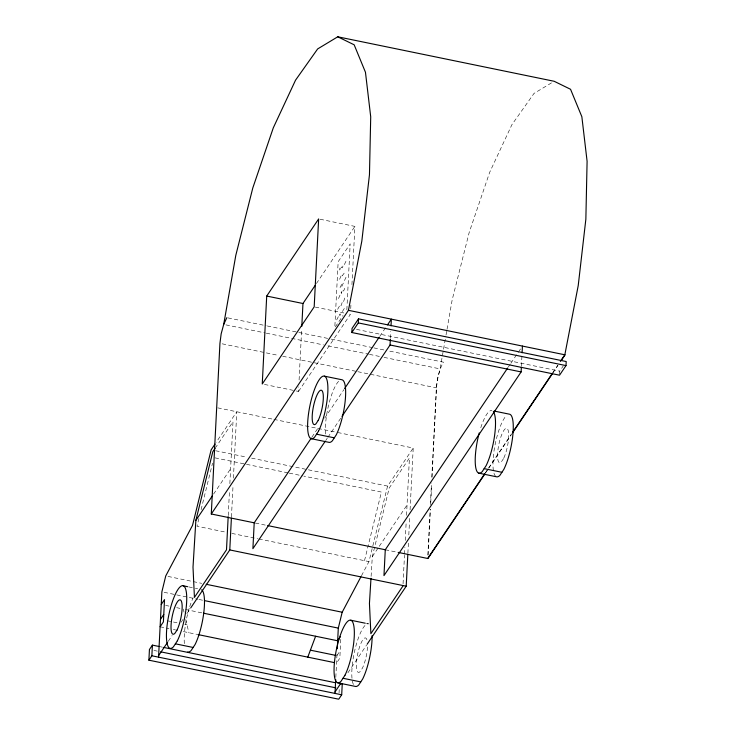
<?xml version="1.0" encoding="UTF-8"?>
<svg xmlns="http://www.w3.org/2000/svg" width="736" height="736" viewBox="0 0 736 736"><rect width="100%" height="100%" fill="white"/><g stroke="black" fill="none" stroke-linecap="round" stroke-linejoin="round"><path stroke-width="0.55" stroke-dasharray="3.68 2.76" d="M228.234 515.568L229.503 490.47M229.853 483.626L232.99 421.765L215.942 447.074M231.444 516.985L233.073 484.96M233.422 478.096L236.78 411.764L216.274 442.216M296.314 390.982L298.512 391.432L298.742 386.869M299.092 380.015L301.696 328.633M346.84 309.828L350.18 243.883L338.146 261.758L334.797 327.695L343.031 315.468M350.732 308.605L350.906 305.182M351.946 284.63L354.89 226.394L319.737 219.172M335.818 677.286L337.033 653.338M340.777 639.317L339.83 658.168L336.536 663.053M339.057 692.806L339.222 689.604M390.402 338.247L390.742 331.504M403.052 583.768L404.496 555.248M404.552 554.107L404.901 547.262M405.242 540.426L406.171 522.174M406.52 515.329L409.418 458.022L389.215 488.023L372.306 556.646L370.981 578.321M407.882 553.251L408.517 540.666M408.811 534.952L409.731 516.654M410.081 509.79L413.209 448.031L336.794 432.317M427.855 555.036L430.174 509.229M430.404 504.648L431.397 485.18M431.802 477.167L436.328 387.844L437.561 378.304L440.1 368.892L445.841 336.067M428.094 555.091L430.422 509.284M430.762 502.412L431.756 482.945M432.041 477.213L436.568 387.89A19.32 4.848 -78.4 0 1 443.495 362.195L388.498 350.888M521.41 366.307L522.036 353.952M559.581 374.192L559.737 371.146L563.27 365.902M446.044 334.935L446.835 330.4M447.028 329.268L452.18 299.837L469.2 232.41L489.688 172.307L511.934 124.623L534.042 93.398L552.239 82.432M198.913 518.503L197 526.249L226.228 532.257M201.094 509.652L212.548 463.165M364.504 560.676L381.414 492.062L303.848 476.118M361.468 575.773L368.966 561.596L387.578 486.091L413.209 448.031M344.761 298.034L343.62 301.429L342.7 300.812L341.302 305.164L340.75 305.964L340.648 305.146L339.995 305.118L337.603 309.359M339.278 270.048L340.041 267.932L340.464 269.643L341.329 266.975L342.314 267.858L343.684 264.031L344.476 264.426L346.306 260.507M346.012 277.242L341.854 286.286L341.909 283.875L339.057 289.625M338.523 298.549L341.504 291.677L341.265 293.379L342.801 290.545L342.921 291.162L343.924 290.288L345.442 286.488M339.6 279.312L341.67 274.473L342.185 275.862L345.193 271.786M336.692 319.921L339.673 314.097L339.811 315.643L344.522 308.117M316.425 283.516L354.89 226.394M213.55 494.114L230.607 468.795M298.512 391.432L350.437 314.318L348.238 313.867M168.259 641.304L172.104 635.591M181.074 622.27L182.997 619.418M186.843 613.704L190.044 608.948M311.898 437.156L318.302 427.644M324.714 418.122L343.942 389.574M379.831 336.278L385.6 327.704M325.965 440.165L327.244 438.26M327.888 437.313L340.704 418.269M372.306 556.646L378.617 547.262M379.252 546.324L407.036 505.062M508.337 367.025L510.26 364.164M510.904 363.216L518.586 351.79M519.23 350.842L520.508 348.938M336.913 655.62L340.207 650.734M347.898 672.805L366.482 645.205M485.364 472.816L487.922 469.007M488.566 468.059L511.64 433.789M552.653 372.876L557.787 365.268M485.604 472.862L488.17 469.062M488.814 468.105L511.244 434.792M552.902 372.931L558.026 365.314M315.284 307.096L343.85 312.966M356.528 329.378L559.737 371.146M227.985 317.897L266.147 325.744M267.269 325.974L330.124 338.891M331.246 339.121L372.784 347.659M373.906 347.889L384.008 349.968M225.952 324.88L265.19 332.948M266.312 333.178L323.49 344.926M327.98 345.846L368.34 354.145M369.463 354.375L379.555 356.454M384.036 357.374L440.1 368.892M222.18 343.822L278.236 355.35M282.725 356.27L356.721 371.478M357.843 371.708L436.568 387.89M264.454 384.431L295.219 390.761M217.792 407.864L272.743 419.152M273.866 419.382L335.671 432.087M215.639 450.754L247.103 457.222M251.602 458.142L387.578 486.091M215.041 457.866L245.392 464.103M246.514 464.333L288.107 472.88M289.23 473.119L302.726 475.888M255.337 523.048L266.533 525.348M385.278 549.755L397.09 552.184M231.849 533.416L257.701 538.724M258.833 538.954L368.966 561.596M167.992 576.426L201.701 583.354M188.747 586.923L194.304 588.064M195.408 588.294L197.625 588.745M366.353 623.429L368.57 623.88A31.97 8.022 -78.4 0 0 354.577 651.286A31.97 8.022 -78.4 0 0 354.614 686.035M164.119 592.314L197.837 599.242M198.959 599.472L203.449 600.401M165.646 605.415L168.949 606.096M176.668 607.678L179.98 608.359M185.527 609.5L202.354 612.959M167.109 620.724L177.054 622.766M184.791 624.358L186.999 624.809M160.108 626.787L168.949 628.608M173.374 629.51L175.582 629.97M183.328 631.562L196.714 634.312M160.227 646.723L162.472 647.183M153.934 650.44L157.302 651.13M183.282 609.04L184.028 612.196M185.766 619.556L188.858 632.693M366.933 639.777A17.554 4.407 -78.4 0 0 357.714 653.862A17.554 4.407 -78.4 0 0 360.217 671.508L362.379 668.205A17.554 4.407 -78.4 0 0 367.531 644.782M495.788 476.404A31.97 8.022 -78.4 0 1 494.518 447.801A31.97 8.022 -78.4 0 1 506.285 415.73M480.774 427.736A31.97 8.022 -78.4 0 1 491.979 410.596M184.359 643.66A31.97 8.022 -78.4 0 1 189.437 607.559M189.75 606.565A31.97 8.022 -78.4 0 1 193.182 597.733M325.524 434.028A31.97 8.022 -78.4 0 1 338.67 381.276M503.544 458.565L501.382 461.868A17.554 4.407 -78.4 0 1 498.888 444.222A17.554 4.407 -78.4 0 1 508.098 430.146A17.554 4.407 -78.4 0 1 503.544 458.565"/><path stroke-width="1.1" d="M340.004 683.67L342.24 684.13L341.697 694.793L338.735 699.2L148.902 660.183L149.436 649.52L152.407 645.113L159.105 646.493M148.902 660.183L151.864 655.776L152.407 645.113M158.562 657.156L161.874 591.854L165.738 575.966L192.538 525.329L211.149 449.825L214.995 444.121M311.254 438.113L254.214 522.818L211.287 513.995L219.935 343.362L221.168 333.822L223.707 324.42L235.796 255.364L252.807 187.928L273.304 127.825L295.55 80.15L317.658 48.926L337.76 36.8L554.153 81.273L570.547 89.277L581.854 116.72L587.098 161.294L585.856 219.218L578.22 285.596L564.834 354.798L560.344 361.459M228.178 516.709L226.504 549.783L194.433 597.402L193.007 567.171L195.868 520.38L212.787 451.766L215.308 448.012M190.688 607.991L229.779 549.939L231.389 518.126M254.214 522.818L252.899 548.66L325.321 441.112M266.708 296.056L262.255 383.98L314.189 306.866L318.642 218.942L266.708 296.056L302.965 303.508L315.146 285.421M301.806 326.352L302.965 303.508M351.836 332.516L352.038 328.449L358.506 318.844L566.205 361.532L566.002 365.599L559.535 375.204L351.836 332.516L358.303 322.911L358.506 318.844M335 693.422L335.708 679.475M337.263 648.766L338.302 628.112L342.176 612.232L360.925 576.785M341.992 416.374L390.062 344.991L390.338 339.37M391.028 325.882L391.368 319.139L387.522 324.852M507.693 367.972L385.278 549.755L383.971 575.607L521.125 371.928L521.355 367.43M367.117 644.258L406.208 586.206L407.827 554.392M522.091 352.829L522.431 346.086M370.981 578.321L369.444 603.428L370.87 633.668L402.932 586.049M211.287 513.995L348.441 310.316L361.827 241.114L369.463 174.745L370.714 116.822L365.461 72.248L354.163 44.804L337.76 36.8M307.786 657.138L315.615 636.235M223.707 324.42L226.863 317.667M195.868 520.38L212.29 495.99M161.23 604.504L164.524 599.619L163.392 621.902L160.108 626.787M160.476 619.362L163.769 614.477M158.645 655.574L167.615 642.252M344.577 388.617L379.187 337.226M340.409 636.704L337.668 640.771L203.467 613.189M335.082 691.84L340.842 683.275M427.68 558.477L484.72 473.763M512.918 431.894L552.018 373.833M484.969 473.818L427.92 558.523L398.167 552.405M512.523 432.888L552.258 373.879M561.237 360.557L565.082 354.844L348.441 310.316M358.303 322.911L566.002 365.599M390.062 344.991L521.125 371.928M324.364 376.151L342.12 379.794A31.97 8.022 -78.4 0 1 345.156 401.267A31.97 8.022 -78.4 0 1 336.278 434.829L332.341 440.846A31.97 8.022 -78.4 0 1 328.891 442.327L311.135 438.674M494.196 411.056L509.735 414.248A31.97 8.022 -78.4 0 1 512.771 435.712A31.97 8.022 -78.4 0 1 503.884 469.283L499.956 475.3A31.97 8.022 -78.4 0 1 496.496 476.781L478.75 473.128M316.554 434.185L334.31 437.837M484.168 468.639L501.924 472.291M267.656 525.578L385.278 549.755M229.779 549.939L406.208 586.206M206.2 584.283L342.176 612.232M183.2 585.782L187.643 586.693M350.814 620.236L365.24 623.199M204.58 600.631L338.302 628.112M310.39 650.173L335.809 655.399M197.837 634.542L334.328 662.593M175.389 643.825L193.145 647.468M342.994 678.27L360.75 681.922M337.576 682.769L355.332 686.412A31.97 8.022 -78.4 0 0 358.791 684.931L362.719 678.914A31.97 8.022 -78.4 0 0 372.103 635.628M163.604 647.413L335.542 682.76M160.669 651.829L335.901 687.847M151.864 655.776L341.697 694.793M493.359 411.654A31.97 8.022 -78.4 0 1 494.656 435.031A31.97 8.022 -78.4 0 1 486.137 465.63L482.2 471.647A31.97 8.022 -78.4 0 1 475.346 464.352A31.97 8.022 -78.4 0 1 479.237 432.915M201.673 589.803A31.97 8.022 -78.4 0 1 203.826 612.361A31.97 8.022 -78.4 0 1 195.114 644.46L191.176 650.477A31.97 8.022 -78.4 0 1 187.726 651.967M177.008 630.099L174.846 633.402A17.554 4.407 -78.4 0 1 172.353 615.756A17.554 4.407 -78.4 0 1 181.562 601.68A17.554 4.407 -78.4 0 1 177.008 630.099M318.173 420.468L316.011 423.77A17.554 4.407 -78.4 0 1 313.518 406.125A17.554 4.407 -78.4 0 1 322.727 392.04A17.554 4.407 -78.4 0 1 318.173 420.468M177.358 640.817L173.42 646.834A31.97 8.022 -78.4 0 1 168.875 614.698A31.97 8.022 -78.4 0 1 185.647 589.058A31.97 8.022 -78.4 0 1 177.358 640.817M318.522 431.176L314.585 437.193A31.97 8.022 -78.4 0 1 310.049 405.067A31.97 8.022 -78.4 0 1 326.812 379.426A31.97 8.022 -78.4 0 1 318.522 431.176M344.963 675.262L341.035 681.278A31.97 8.022 -78.4 0 1 336.49 649.152A31.97 8.022 -78.4 0 1 353.262 623.512A31.97 8.022 -78.4 0 1 344.963 675.262"/></g></svg>
